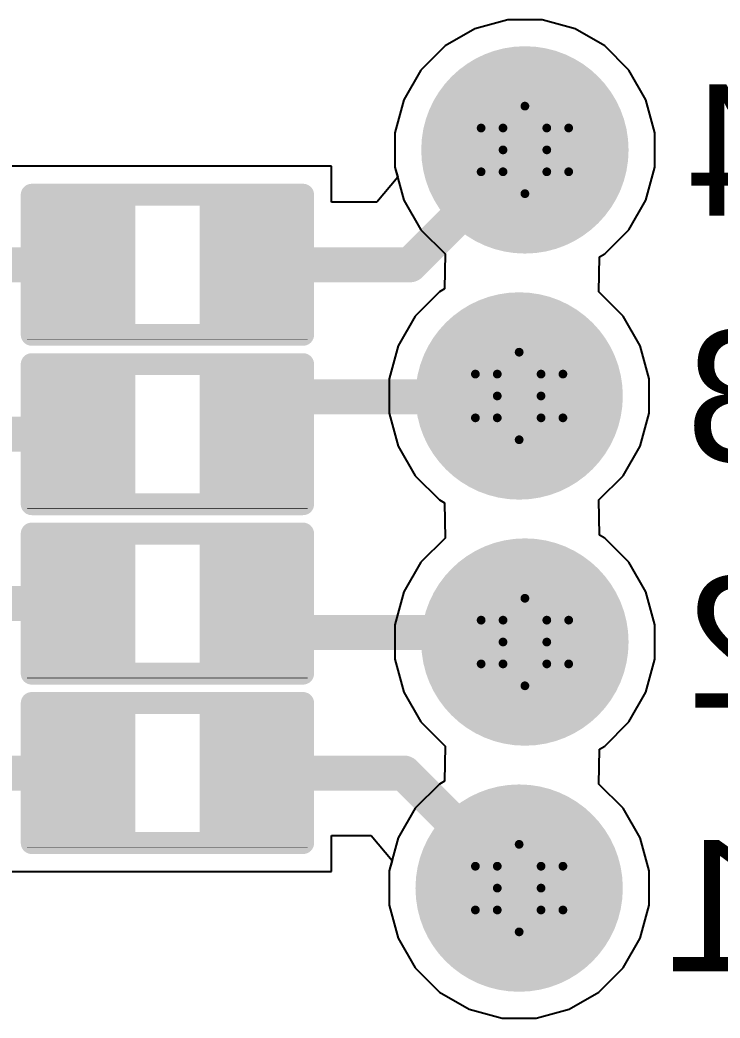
# Model space of a CAD drawing. Header units: inches. Extents: x -6 to 385, y -2 to 102.
# Drawn here: x 72.53 to 76.6, y 9.52 to 15.31 of the extents above; entities that cross this region are included whole.
import ezdxf

# ---------------------------------------------------------------- set-up
doc = ezdxf.new("R2010")
doc.units = ezdxf.units.IN
for name, color, linetype in [('Bottom Layer', 5, 'Continuous'), ('Bottom Overlay', 54, 'Continuous'), ('Bottom Paste', 16, 'Continuous'), ('Bottom Solder', 6, 'Continuous'), ('Drill Drawing', 1, 'Continuous'), ('Layer 1', 16, 'Continuous'), ('Layer 2', 76, 'Continuous'), ('Multi-Layer', 9, 'Continuous'), ('Pad Holes', 156, 'Continuous'), ('Top Layer', 1, 'Continuous'), ('Top Solder', 216, 'Continuous')]:
    doc.layers.add(name, color=color, linetype=linetype)
doc.styles.add('Arial', font='', dxfattribs={"height": 0.2})
doc.styles.get('Arial').set_extended_font_data('Arial')

# ---------------------------------------------------------------- blocks, each defined once
blk = doc.blocks.new('0_5___T____P___B_14')
at = {"layer": 'Bottom Layer'}
h = blk.add_hatch(color=5, dxfattribs=at)
edge = h.paths.add_edge_path()
edge.add_arc((0, 0), 0.5, 0, 360)
at = {"layer": 'Bottom Solder'}
h = blk.add_hatch(color=6, dxfattribs=at)
edge = h.paths.add_edge_path()
edge.add_arc((0, 0), 0.6016, 0, 360)
at = {"layer": 'Layer 1'}
h = blk.add_hatch(color=16, dxfattribs=at)
edge = h.paths.add_edge_path()
edge.add_arc((0, 0), 0.5, 0, 360)
at = {"layer": 'Layer 2'}
h = blk.add_hatch(color=76, dxfattribs=at)
edge = h.paths.add_edge_path()
edge.add_arc((0, 0), 0.5, 0, 360)
at = {"layer": 'Multi-Layer'}
h = blk.add_hatch(color=9, dxfattribs=at)
edge = h.paths.add_edge_path()
edge.add_arc((0, 0), 0.5, 0, 360)
at = {"layer": 'Pad Holes'}
h = blk.add_hatch(color=7, dxfattribs=at)
edge = h.paths.add_edge_path()
edge.add_arc((0, 0), 0.26, 0, 360)
at = {"layer": 'Top Layer'}
h = blk.add_hatch(color=1, dxfattribs=at)
edge = h.paths.add_edge_path()
edge.add_arc((0, 0), 0.5, 0, 360)
at = {"layer": 'Top Solder'}
h = blk.add_hatch(color=216, dxfattribs=at)
edge = h.paths.add_edge_path()
edge.add_arc((0, 0), 0.6016, 0, 360)
blk = doc.blocks.new('0_5___T____P___B_15')
at = {"layer": 'Bottom Layer'}
h = blk.add_hatch(color=5, dxfattribs=at)
edge = h.paths.add_edge_path()
edge.add_arc((0, 0), 0.5, 0, 360)
at = {"layer": 'Bottom Solder'}
h = blk.add_hatch(color=6, dxfattribs=at)
edge = h.paths.add_edge_path()
edge.add_arc((0, 0), 0.6016, 0, 360)
at = {"layer": 'Layer 1'}
h = blk.add_hatch(color=16, dxfattribs=at)
edge = h.paths.add_edge_path()
edge.add_arc((0, 0), 0.5, 0, 360)
at = {"layer": 'Layer 2'}
h = blk.add_hatch(color=76, dxfattribs=at)
edge = h.paths.add_edge_path()
edge.add_arc((0, 0), 0.5, 0, 360)
at = {"layer": 'Multi-Layer'}
h = blk.add_hatch(color=9, dxfattribs=at)
edge = h.paths.add_edge_path()
edge.add_arc((0, 0), 0.5, 0, 360)
at = {"layer": 'Pad Holes'}
h = blk.add_hatch(color=7, dxfattribs=at)
edge = h.paths.add_edge_path()
edge.add_arc((0, 0), 0.26, 0, 360)
at = {"layer": 'Top Layer'}
h = blk.add_hatch(color=1, dxfattribs=at)
edge = h.paths.add_edge_path()
edge.add_arc((0, 0), 0.5, 0, 360)
at = {"layer": 'Top Solder'}
h = blk.add_hatch(color=216, dxfattribs=at)
edge = h.paths.add_edge_path()
edge.add_arc((0, 0), 0.6016, 0, 360)
blk = doc.blocks.new('0_5___T____P___B_16')
at = {"layer": 'Bottom Layer'}
h = blk.add_hatch(color=5, dxfattribs=at)
edge = h.paths.add_edge_path()
edge.add_arc((0, 0), 0.5, 0, 360)
at = {"layer": 'Bottom Solder'}
h = blk.add_hatch(color=6, dxfattribs=at)
edge = h.paths.add_edge_path()
edge.add_arc((0, 0), 0.6016, 0, 360)
at = {"layer": 'Layer 1'}
h = blk.add_hatch(color=16, dxfattribs=at)
edge = h.paths.add_edge_path()
edge.add_arc((0, 0), 0.5, 0, 360)
at = {"layer": 'Layer 2'}
h = blk.add_hatch(color=76, dxfattribs=at)
edge = h.paths.add_edge_path()
edge.add_arc((0, 0), 0.5, 0, 360)
at = {"layer": 'Multi-Layer'}
h = blk.add_hatch(color=9, dxfattribs=at)
edge = h.paths.add_edge_path()
edge.add_arc((0, 0), 0.5, 0, 360)
at = {"layer": 'Pad Holes'}
h = blk.add_hatch(color=7, dxfattribs=at)
edge = h.paths.add_edge_path()
edge.add_arc((0, 0), 0.26, 0, 360)
at = {"layer": 'Top Layer'}
h = blk.add_hatch(color=1, dxfattribs=at)
edge = h.paths.add_edge_path()
edge.add_arc((0, 0), 0.5, 0, 360)
at = {"layer": 'Top Solder'}
h = blk.add_hatch(color=216, dxfattribs=at)
edge = h.paths.add_edge_path()
edge.add_arc((0, 0), 0.6016, 0, 360)
blk = doc.blocks.new('0_5___T____P___B_17')
at = {"layer": 'Bottom Layer'}
h = blk.add_hatch(color=5, dxfattribs=at)
edge = h.paths.add_edge_path()
edge.add_arc((0, 0), 0.5, 0, 360)
at = {"layer": 'Bottom Solder'}
h = blk.add_hatch(color=6, dxfattribs=at)
edge = h.paths.add_edge_path()
edge.add_arc((0, 0), 0.6016, 0, 360)
at = {"layer": 'Layer 1'}
h = blk.add_hatch(color=16, dxfattribs=at)
edge = h.paths.add_edge_path()
edge.add_arc((0, 0), 0.5, 0, 360)
at = {"layer": 'Layer 2'}
h = blk.add_hatch(color=76, dxfattribs=at)
edge = h.paths.add_edge_path()
edge.add_arc((0, 0), 0.5, 0, 360)
at = {"layer": 'Multi-Layer'}
h = blk.add_hatch(color=9, dxfattribs=at)
edge = h.paths.add_edge_path()
edge.add_arc((0, 0), 0.5, 0, 360)
at = {"layer": 'Pad Holes'}
h = blk.add_hatch(color=7, dxfattribs=at)
edge = h.paths.add_edge_path()
edge.add_arc((0, 0), 0.26, 0, 360)
at = {"layer": 'Top Layer'}
h = blk.add_hatch(color=1, dxfattribs=at)
edge = h.paths.add_edge_path()
edge.add_arc((0, 0), 0.5, 0, 360)
at = {"layer": 'Top Solder'}
h = blk.add_hatch(color=216, dxfattribs=at)
edge = h.paths.add_edge_path()
edge.add_arc((0, 0), 0.6016, 0, 360)
blk = doc.blocks.new('R___0402_B_35')
at = {"layer": 'Bottom Layer'}
for points in [[(-0.2413, 0.3175), (-0.2413, -0.3175), (-0.6985, -0.3175), (-0.6985, 0.3175)], [(0.6985, 0.3175), (0.6985, -0.3175), (0.2413, -0.3175), (0.2413, 0.3175)]]:
    blk.add_hatch(color=5, dxfattribs=at).paths.add_polyline_path(points)
at = {"layer": 'Bottom Paste'}
for points in [[(-0.2413, 0.3175), (-0.2413, -0.3175), (-0.6985, -0.3175), (-0.6985, 0.3175)], [(0.6985, 0.3175), (0.6985, -0.3175), (0.2413, -0.3175), (0.2413, 0.3175)]]:
    blk.add_hatch(color=16, dxfattribs=at).paths.add_polyline_path(points)
at = {"layer": 'Bottom Solder'}
for points in [[(-0.1863, 0.3725), (-0.1863, -0.3725), (-0.7535, -0.3725), (-0.7535, 0.3725)], [(0.7535, 0.3725), (0.7535, -0.3725), (0.1863, -0.3725), (0.1863, 0.3725)]]:
    blk.add_hatch(color=6, dxfattribs=at).paths.add_polyline_path(points)
at = {"layer": 'Bottom Overlay'}
for points in [[(-0.7874, 0.4064, 0.127, 0.127, 0), (-0.7874, -0.4064, 0.127, 0.127, 0)], [(0.7874, 0.4064, 0.127, 0.127, 0), (-0.7874, 0.4064, 0.127, 0.127, 0)], [(0.7874, 0.4064, 0.127, 0.127, 0), (0.7874, -0.4064, 0.127, 0.127, 0)], [(0.8128, 0.4318, 0.00323, 0.00323, 0), (-0.8128, 0.4318, 0.00323, 0.00323, 0)], [(0.7874, -0.4064, 0.127, 0.127, 0), (-0.7874, -0.4064, 0.127, 0.127, 0)]]:
    blk.add_lwpolyline(points, format="xyseb", dxfattribs=at)
for points in [[(-0.8191, 0.4064, 0.0635, 0.0635, 1), (-0.7556, 0.4064, 0.0635, 0.0635, 1)], [(-0.8191, 0.4064, 0.0635, 0.0635, 1), (-0.7556, 0.4064, 0.0635, 0.0635, 1)], [(0.7556, 0.4064, 0.0635, 0.0635, 1), (0.8191, 0.4064, 0.0635, 0.0635, 1)], [(0.7556, 0.4064, 0.0635, 0.0635, 1), (0.8191, 0.4064, 0.0635, 0.0635, 1)], [(-0.8136, 0.4318, 0.00161, 0.00161, 1), (-0.812, 0.4318, 0.00161, 0.00161, 1)], [(0.812, 0.4318, 0.00161, 0.00161, 1), (0.8136, 0.4318, 0.00161, 0.00161, 1)], [(-0.8191, -0.4064, 0.0635, 0.0635, 1), (-0.7556, -0.4064, 0.0635, 0.0635, 1)], [(-0.8191, -0.4064, 0.0635, 0.0635, 1), (-0.7556, -0.4064, 0.0635, 0.0635, 1)], [(0.7556, -0.4064, 0.0635, 0.0635, 1), (0.8191, -0.4064, 0.0635, 0.0635, 1)], [(0.7556, -0.4064, 0.0635, 0.0635, 1), (0.8191, -0.4064, 0.0635, 0.0635, 1)]]:
    blk.add_lwpolyline(points, format="xyseb", close=True, dxfattribs=at)
blk = doc.blocks.new('R___0402_B_36')
at = {"layer": 'Bottom Layer'}
for points in [[(-0.2413, 0.3175), (-0.2413, -0.3175), (-0.6985, -0.3175), (-0.6985, 0.3175)], [(0.6985, 0.3175), (0.6985, -0.3175), (0.2413, -0.3175), (0.2413, 0.3175)]]:
    blk.add_hatch(color=5, dxfattribs=at).paths.add_polyline_path(points)
at = {"layer": 'Bottom Paste'}
for points in [[(-0.2413, 0.3175), (-0.2413, -0.3175), (-0.6985, -0.3175), (-0.6985, 0.3175)], [(0.6985, 0.3175), (0.6985, -0.3175), (0.2413, -0.3175), (0.2413, 0.3175)]]:
    blk.add_hatch(color=16, dxfattribs=at).paths.add_polyline_path(points)
at = {"layer": 'Bottom Solder'}
for points in [[(-0.1863, 0.3725), (-0.1863, -0.3725), (-0.7535, -0.3725), (-0.7535, 0.3725)], [(0.7535, 0.3725), (0.7535, -0.3725), (0.1863, -0.3725), (0.1863, 0.3725)]]:
    blk.add_hatch(color=6, dxfattribs=at).paths.add_polyline_path(points)
at = {"layer": 'Bottom Overlay'}
for points in [[(-0.7874, 0.4064, 0.127, 0.127, 0), (-0.7874, -0.4064, 0.127, 0.127, 0)], [(0.7874, 0.4064, 0.127, 0.127, 0), (-0.7874, 0.4064, 0.127, 0.127, 0)], [(0.7874, 0.4064, 0.127, 0.127, 0), (0.7874, -0.4064, 0.127, 0.127, 0)], [(0.8128, 0.4318, 0.00323, 0.00323, 0), (-0.8128, 0.4318, 0.00323, 0.00323, 0)], [(0.7874, -0.4064, 0.127, 0.127, 0), (-0.7874, -0.4064, 0.127, 0.127, 0)]]:
    blk.add_lwpolyline(points, format="xyseb", dxfattribs=at)
for points in [[(-0.8191, 0.4064, 0.0635, 0.0635, 1), (-0.7556, 0.4064, 0.0635, 0.0635, 1)], [(-0.8191, 0.4064, 0.0635, 0.0635, 1), (-0.7556, 0.4064, 0.0635, 0.0635, 1)], [(0.7556, 0.4064, 0.0635, 0.0635, 1), (0.8191, 0.4064, 0.0635, 0.0635, 1)], [(0.7556, 0.4064, 0.0635, 0.0635, 1), (0.8191, 0.4064, 0.0635, 0.0635, 1)], [(-0.8136, 0.4318, 0.00161, 0.00161, 1), (-0.812, 0.4318, 0.00161, 0.00161, 1)], [(0.812, 0.4318, 0.00161, 0.00161, 1), (0.8136, 0.4318, 0.00161, 0.00161, 1)], [(-0.8191, -0.4064, 0.0635, 0.0635, 1), (-0.7556, -0.4064, 0.0635, 0.0635, 1)], [(-0.8191, -0.4064, 0.0635, 0.0635, 1), (-0.7556, -0.4064, 0.0635, 0.0635, 1)], [(0.7556, -0.4064, 0.0635, 0.0635, 1), (0.8191, -0.4064, 0.0635, 0.0635, 1)], [(0.7556, -0.4064, 0.0635, 0.0635, 1), (0.8191, -0.4064, 0.0635, 0.0635, 1)]]:
    blk.add_lwpolyline(points, format="xyseb", close=True, dxfattribs=at)
blk = doc.blocks.new('R___0402_B_37')
at = {"layer": 'Bottom Layer'}
for points in [[(-0.2413, 0.3175), (-0.2413, -0.3175), (-0.6985, -0.3175), (-0.6985, 0.3175)], [(0.6985, 0.3175), (0.6985, -0.3175), (0.2413, -0.3175), (0.2413, 0.3175)]]:
    blk.add_hatch(color=5, dxfattribs=at).paths.add_polyline_path(points)
at = {"layer": 'Bottom Paste'}
for points in [[(-0.2413, 0.3175), (-0.2413, -0.3175), (-0.6985, -0.3175), (-0.6985, 0.3175)], [(0.6985, 0.3175), (0.6985, -0.3175), (0.2413, -0.3175), (0.2413, 0.3175)]]:
    blk.add_hatch(color=16, dxfattribs=at).paths.add_polyline_path(points)
at = {"layer": 'Bottom Solder'}
for points in [[(-0.1863, 0.3725), (-0.1863, -0.3725), (-0.7535, -0.3725), (-0.7535, 0.3725)], [(0.7535, 0.3725), (0.7535, -0.3725), (0.1863, -0.3725), (0.1863, 0.3725)]]:
    blk.add_hatch(color=6, dxfattribs=at).paths.add_polyline_path(points)
at = {"layer": 'Bottom Overlay'}
for points in [[(-0.7874, 0.4064, 0.127, 0.127, 0), (-0.7874, -0.4064, 0.127, 0.127, 0)], [(0.7874, 0.4064, 0.127, 0.127, 0), (-0.7874, 0.4064, 0.127, 0.127, 0)], [(0.7874, 0.4064, 0.127, 0.127, 0), (0.7874, -0.4064, 0.127, 0.127, 0)], [(0.8128, 0.4318, 0.00323, 0.00323, 0), (-0.8128, 0.4318, 0.00323, 0.00323, 0)], [(0.7874, -0.4064, 0.127, 0.127, 0), (-0.7874, -0.4064, 0.127, 0.127, 0)]]:
    blk.add_lwpolyline(points, format="xyseb", dxfattribs=at)
for points in [[(-0.8191, 0.4064, 0.0635, 0.0635, 1), (-0.7556, 0.4064, 0.0635, 0.0635, 1)], [(-0.8191, 0.4064, 0.0635, 0.0635, 1), (-0.7556, 0.4064, 0.0635, 0.0635, 1)], [(0.7556, 0.4064, 0.0635, 0.0635, 1), (0.8191, 0.4064, 0.0635, 0.0635, 1)], [(0.7556, 0.4064, 0.0635, 0.0635, 1), (0.8191, 0.4064, 0.0635, 0.0635, 1)], [(-0.8136, 0.4318, 0.00161, 0.00161, 1), (-0.812, 0.4318, 0.00161, 0.00161, 1)], [(0.812, 0.4318, 0.00161, 0.00161, 1), (0.8136, 0.4318, 0.00161, 0.00161, 1)], [(-0.8191, -0.4064, 0.0635, 0.0635, 1), (-0.7556, -0.4064, 0.0635, 0.0635, 1)], [(-0.8191, -0.4064, 0.0635, 0.0635, 1), (-0.7556, -0.4064, 0.0635, 0.0635, 1)], [(0.7556, -0.4064, 0.0635, 0.0635, 1), (0.8191, -0.4064, 0.0635, 0.0635, 1)], [(0.7556, -0.4064, 0.0635, 0.0635, 1), (0.8191, -0.4064, 0.0635, 0.0635, 1)]]:
    blk.add_lwpolyline(points, format="xyseb", close=True, dxfattribs=at)
blk = doc.blocks.new('R___0402_B_38')
at = {"layer": 'Bottom Layer'}
for points in [[(-0.2413, 0.3175), (-0.2413, -0.3175), (-0.6985, -0.3175), (-0.6985, 0.3175)], [(0.6985, 0.3175), (0.6985, -0.3175), (0.2413, -0.3175), (0.2413, 0.3175)]]:
    blk.add_hatch(color=5, dxfattribs=at).paths.add_polyline_path(points)
at = {"layer": 'Bottom Paste'}
for points in [[(-0.2413, 0.3175), (-0.2413, -0.3175), (-0.6985, -0.3175), (-0.6985, 0.3175)], [(0.6985, 0.3175), (0.6985, -0.3175), (0.2413, -0.3175), (0.2413, 0.3175)]]:
    blk.add_hatch(color=16, dxfattribs=at).paths.add_polyline_path(points)
at = {"layer": 'Bottom Solder'}
for points in [[(-0.1863, 0.3725), (-0.1863, -0.3725), (-0.7535, -0.3725), (-0.7535, 0.3725)], [(0.7535, 0.3725), (0.7535, -0.3725), (0.1863, -0.3725), (0.1863, 0.3725)]]:
    blk.add_hatch(color=6, dxfattribs=at).paths.add_polyline_path(points)
at = {"layer": 'Bottom Overlay'}
for points in [[(-0.7874, 0.4064, 0.127, 0.127, 0), (-0.7874, -0.4064, 0.127, 0.127, 0)], [(0.7874, 0.4064, 0.127, 0.127, 0), (-0.7874, 0.4064, 0.127, 0.127, 0)], [(0.7874, 0.4064, 0.127, 0.127, 0), (0.7874, -0.4064, 0.127, 0.127, 0)], [(0.8128, 0.4318, 0.00323, 0.00323, 0), (-0.8128, 0.4318, 0.00323, 0.00323, 0)], [(0.7874, -0.4064, 0.127, 0.127, 0), (-0.7874, -0.4064, 0.127, 0.127, 0)]]:
    blk.add_lwpolyline(points, format="xyseb", dxfattribs=at)
for points in [[(-0.8191, 0.4064, 0.0635, 0.0635, 1), (-0.7556, 0.4064, 0.0635, 0.0635, 1)], [(-0.8191, 0.4064, 0.0635, 0.0635, 1), (-0.7556, 0.4064, 0.0635, 0.0635, 1)], [(0.7556, 0.4064, 0.0635, 0.0635, 1), (0.8191, 0.4064, 0.0635, 0.0635, 1)], [(0.7556, 0.4064, 0.0635, 0.0635, 1), (0.8191, 0.4064, 0.0635, 0.0635, 1)], [(-0.8136, 0.4318, 0.00161, 0.00161, 1), (-0.812, 0.4318, 0.00161, 0.00161, 1)], [(0.812, 0.4318, 0.00161, 0.00161, 1), (0.8136, 0.4318, 0.00161, 0.00161, 1)], [(-0.8191, -0.4064, 0.0635, 0.0635, 1), (-0.7556, -0.4064, 0.0635, 0.0635, 1)], [(-0.8191, -0.4064, 0.0635, 0.0635, 1), (-0.7556, -0.4064, 0.0635, 0.0635, 1)], [(0.7556, -0.4064, 0.0635, 0.0635, 1), (0.8191, -0.4064, 0.0635, 0.0635, 1)], [(0.7556, -0.4064, 0.0635, 0.0635, 1), (0.8191, -0.4064, 0.0635, 0.0635, 1)]]:
    blk.add_lwpolyline(points, format="xyseb", close=True, dxfattribs=at)

msp = doc.modelspace()

# ---------------------------------------------------------------- linework, layer by layer
at = {"layer": 'Bottom Layer'}
for p, q in [((75.3652, 15.3083), (75.1734, 15.2569)), ((75.5637, 15.3083), (75.3652, 15.3083)), ((75.7555, 15.2569), (75.5637, 15.3083)), ((75.1734, 15.2569), (75.0015, 15.1577)), ((75.9274, 15.1577), (75.7555, 15.2569)), ((75.0015, 15.1577), (74.8611, 15.0173)), ((76.0678, 15.0173), (75.9274, 15.1577)), ((74.8611, 15.0173), (74.7618, 14.8453)), ((76.167, 14.8453), (76.0678, 15.0173)), ((74.7618, 14.8453), (74.7104, 14.6536)), ((76.2184, 14.6536), (76.167, 14.8453)), ((74.7104, 14.6536), (74.7104, 14.455)), ((76.2184, 14.455), (76.2184, 14.6536)), ((74.3425, 14.4592), (72.4375, 14.4592)), ((74.3425, 14.2503), (74.3425, 14.4592)), ((74.7104, 14.455), (74.7264, 14.3955)), ((76.167, 14.2633), (76.2184, 14.455)), ((74.7264, 14.3955), (74.6046, 14.2503)), ((74.6046, 14.2503), (74.3425, 14.2503)), ((76.0678, 14.0913), (76.167, 14.2633)), ((75.9274, 13.951), (76.0678, 14.0913)), ((75.894, 13.7298), (75.8969, 13.9334)), ((75.8969, 13.9334), (75.9274, 13.951)), ((76.0344, 13.5894), (75.894, 13.7298)), ((76.1336, 13.4174), (76.0344, 13.5894)), ((76.185, 13.2257), (76.1336, 13.4174)), ((76.185, 13.0271), (76.185, 13.2257)), ((76.1336, 12.8354), (76.185, 13.0271)), ((76.0344, 12.6634), (76.1336, 12.8354)), ((75.894, 12.5231), (76.0344, 12.6634)), ((75.8969, 12.3195), (75.894, 12.5231)), ((75.9274, 12.3019), (75.8969, 12.3195)), ((76.0678, 12.1615), (75.9274, 12.3019)), ((76.167, 11.9896), (76.0678, 12.1615)), ((76.2184, 11.7978), (76.167, 11.9896)), ((76.2184, 11.5993), (76.2184, 11.7978)), ((76.167, 11.4075), (76.2184, 11.5993)), ((76.0678, 11.2356), (76.167, 11.4075)), ((75.9274, 11.0952), (76.0678, 11.2356)), ((75.894, 10.874), (75.8969, 11.0776)), ((75.8969, 11.0776), (75.9274, 11.0952)), ((76.0344, 10.7336), (75.894, 10.874)), ((76.1336, 10.5617), (76.0344, 10.7336)), ((74.3426, 10.3668), (74.3426, 10.5758)), ((74.3426, 10.5758), (74.572, 10.5758)), ((74.572, 10.5758), (74.6935, 10.4312)), ((76.185, 10.3699), (76.1336, 10.5617)), ((74.6935, 10.4312), (74.677, 10.3699)), ((74.677, 10.3699), (74.677, 10.1714)), ((76.185, 10.1714), (76.185, 10.3699)), ((72.4376, 10.3668), (74.3426, 10.3668)), ((74.677, 10.1714), (74.7284, 9.9796)), ((76.1336, 9.9796), (76.185, 10.1714)), ((74.7284, 9.9796), (74.8277, 9.8077)), ((76.0344, 9.8077), (76.1336, 9.9796)), ((74.8277, 9.8077), (74.9681, 9.6673)), ((75.894, 9.6673), (76.0344, 9.8077)), ((74.9681, 9.6673), (75.14, 9.568)), ((75.7221, 9.568), (75.894, 9.6673)), ((75.14, 9.568), (75.3318, 9.5166)), ((75.5303, 9.5166), (75.7221, 9.568)), ((75.3318, 9.5166), (75.5303, 9.5166))]:
    msp.add_line(p, q, dxfattribs=at)
for points in [[(74.7979, 13.8877, 0.2032, 0.2032, 0), (75.4644, 14.5543, 0.2032, 0.2032, 0)], [(72.4281, 13.8877, 0.2032, 0.2032, 0), (72.9201, 13.8877, 0.2032, 0.2032, 0)], [(73.8599, 13.8877, 0.2032, 0.2032, 0), (74.7979, 13.8877, 0.2032, 0.2032, 0)], [(73.8599, 12.9935, 0.2032, 0.2032, 0), (73.9869, 13.1205, 0.2032, 0.2032, 0)], [(73.9869, 13.1205, 0.2032, 0.2032, 0), (75.4251, 13.1205, 0.2032, 0.2032, 0)], [(75.4251, 13.1205, 0.2032, 0.2032, 0), (75.431, 13.1264, 0.2032, 0.2032, 0)], [(73.8599, 12.9046, 0.2032, 0.2032, 0), (73.8599, 12.9935, 0.2032, 0.2032, 0)], [(72.2576, 12.9046, 0.2032, 0.2032, 0), (72.9201, 12.9046, 0.2032, 0.2032, 0)], [(72.0083, 11.9215, 0.2032, 0.2032, 0), (72.9201, 11.9215, 0.2032, 0.2032, 0)], [(73.8599, 11.8809, 0.2032, 0.2032, 0), (73.8599, 11.9215, 0.2032, 0.2032, 0)], [(73.8599, 11.8809, 0.2032, 0.2032, 0), (73.9869, 11.7539, 0.2032, 0.2032, 0)], [(73.9869, 11.7539, 0.2032, 0.2032, 0), (75.409, 11.7539, 0.2032, 0.2032, 0)], [(75.409, 11.7539, 0.2032, 0.2032, 0), (75.4644, 11.6985, 0.2032, 0.2032, 0)], [(72.3258, 10.9383, 0.2032, 0.2032, 0), (72.9202, 10.9383, 0.2032, 0.2032, 0)], [(73.86, 10.9383, 0.2032, 0.2032, 0), (74.7633, 10.9383, 0.2032, 0.2032, 0)], [(74.7633, 10.9383, 0.2032, 0.2032, 0), (75.431, 10.2706, 0.2032, 0.2032, 0)]]:
    msp.add_lwpolyline(points, format="xyseb", dxfattribs=at)
for points in [[(75.4136, 14.5543, 0.1016, 0.1016, 1), (75.5152, 14.5543, 0.1016, 0.1016, 1)], [(72.8693, 13.8877, 0.1016, 0.1016, 1), (72.9709, 13.8877, 0.1016, 0.1016, 1)], [(73.8091, 13.8877, 0.1016, 0.1016, 1), (73.9107, 13.8877, 0.1016, 0.1016, 1)], [(74.7471, 13.8877, 0.1016, 0.1016, 1), (74.8487, 13.8877, 0.1016, 0.1016, 1)], [(74.7471, 13.8877, 0.1016, 0.1016, 1), (74.8487, 13.8877, 0.1016, 0.1016, 1)], [(73.9361, 13.1205, 0.1016, 0.1016, 1), (74.0377, 13.1205, 0.1016, 0.1016, 1)], [(73.9361, 13.1205, 0.1016, 0.1016, 1), (74.0377, 13.1205, 0.1016, 0.1016, 1)], [(75.3743, 13.1205, 0.1016, 0.1016, 1), (75.4759, 13.1205, 0.1016, 0.1016, 1)], [(75.3743, 13.1205, 0.1016, 0.1016, 1), (75.4759, 13.1205, 0.1016, 0.1016, 1)], [(75.3802, 13.1264, 0.1016, 0.1016, 1), (75.4818, 13.1264, 0.1016, 0.1016, 1)], [(73.8091, 12.9935, 0.1016, 0.1016, 1), (73.9107, 12.9935, 0.1016, 0.1016, 1)], [(73.8091, 12.9935, 0.1016, 0.1016, 1), (73.9107, 12.9935, 0.1016, 0.1016, 1)], [(72.8693, 12.9046, 0.1016, 0.1016, 1), (72.9709, 12.9046, 0.1016, 0.1016, 1)], [(73.8091, 12.9046, 0.1016, 0.1016, 1), (73.9107, 12.9046, 0.1016, 0.1016, 1)], [(72.8693, 11.9215, 0.1016, 0.1016, 1), (72.9709, 11.9215, 0.1016, 0.1016, 1)], [(73.8091, 11.9215, 0.1016, 0.1016, 1), (73.9107, 11.9215, 0.1016, 0.1016, 1)], [(73.8091, 11.8809, 0.1016, 0.1016, 1), (73.9107, 11.8809, 0.1016, 0.1016, 1)], [(73.8091, 11.8809, 0.1016, 0.1016, 1), (73.9107, 11.8809, 0.1016, 0.1016, 1)], [(73.9361, 11.7539, 0.1016, 0.1016, 1), (74.0377, 11.7539, 0.1016, 0.1016, 1)], [(73.9361, 11.7539, 0.1016, 0.1016, 1), (74.0377, 11.7539, 0.1016, 0.1016, 1)], [(75.3582, 11.7539, 0.1016, 0.1016, 1), (75.4598, 11.7539, 0.1016, 0.1016, 1)], [(75.3582, 11.7539, 0.1016, 0.1016, 1), (75.4598, 11.7539, 0.1016, 0.1016, 1)], [(75.4136, 11.6985, 0.1016, 0.1016, 1), (75.5152, 11.6985, 0.1016, 0.1016, 1)], [(72.8694, 10.9383, 0.1016, 0.1016, 1), (72.971, 10.9383, 0.1016, 0.1016, 1)], [(73.8092, 10.9383, 0.1016, 0.1016, 1), (73.9108, 10.9383, 0.1016, 0.1016, 1)], [(74.7125, 10.9383, 0.1016, 0.1016, 1), (74.8141, 10.9383, 0.1016, 0.1016, 1)], [(74.7125, 10.9383, 0.1016, 0.1016, 1), (74.8141, 10.9383, 0.1016, 0.1016, 1)], [(75.3802, 10.2706, 0.1016, 0.1016, 1), (75.4818, 10.2706, 0.1016, 0.1016, 1)]]:
    msp.add_lwpolyline(points, format="xyseb", close=True, dxfattribs=at)
at = {"layer": 'Drill Drawing'}
for points in [[(75.3374, 14.6813, 0.0508, 0.0508, 0), (75.4644, 14.8083, 0.0508, 0.0508, 0)], [(75.4644, 14.8083, 0.0508, 0.0508, 0), (75.5914, 14.6813, 0.0508, 0.0508, 0)], [(75.2104, 14.6813, 0.0508, 0.0508, 0), (75.3374, 14.5543, 0.0508, 0.0508, 0)], [(75.2104, 14.6813, 0.0508, 0.0508, 0), (75.3374, 14.6813, 0.0508, 0.0508, 0)], [(75.5914, 14.6813, 0.0508, 0.0508, 0), (75.7184, 14.6813, 0.0508, 0.0508, 0)], [(75.5914, 14.5543, 0.0508, 0.0508, 0), (75.7184, 14.6813, 0.0508, 0.0508, 0)], [(75.2104, 14.4273, 0.0508, 0.0508, 0), (75.3374, 14.5543, 0.0508, 0.0508, 0)], [(75.5914, 14.5543, 0.0508, 0.0508, 0), (75.7184, 14.4273, 0.0508, 0.0508, 0)], [(75.2104, 14.4273, 0.0508, 0.0508, 0), (75.3374, 14.4273, 0.0508, 0.0508, 0)], [(75.3374, 14.4273, 0.0508, 0.0508, 0), (75.4644, 14.3003, 0.0508, 0.0508, 0)], [(75.4644, 14.3003, 0.0508, 0.0508, 0), (75.5914, 14.4273, 0.0508, 0.0508, 0)], [(75.5914, 14.4273, 0.0508, 0.0508, 0), (75.7184, 14.4273, 0.0508, 0.0508, 0)], [(75.304, 13.2534, 0.0508, 0.0508, 0), (75.431, 13.3804, 0.0508, 0.0508, 0)], [(75.431, 13.3804, 0.0508, 0.0508, 0), (75.558, 13.2534, 0.0508, 0.0508, 0)], [(75.177, 13.2534, 0.0508, 0.0508, 0), (75.304, 13.1264, 0.0508, 0.0508, 0)], [(75.177, 13.2534, 0.0508, 0.0508, 0), (75.304, 13.2534, 0.0508, 0.0508, 0)], [(75.558, 13.2534, 0.0508, 0.0508, 0), (75.685, 13.2534, 0.0508, 0.0508, 0)], [(75.558, 13.1264, 0.0508, 0.0508, 0), (75.685, 13.2534, 0.0508, 0.0508, 0)], [(75.177, 12.9994, 0.0508, 0.0508, 0), (75.304, 13.1264, 0.0508, 0.0508, 0)], [(75.558, 13.1264, 0.0508, 0.0508, 0), (75.685, 12.9994, 0.0508, 0.0508, 0)], [(75.177, 12.9994, 0.0508, 0.0508, 0), (75.304, 12.9994, 0.0508, 0.0508, 0)], [(75.304, 12.9994, 0.0508, 0.0508, 0), (75.431, 12.8724, 0.0508, 0.0508, 0)], [(75.431, 12.8724, 0.0508, 0.0508, 0), (75.558, 12.9994, 0.0508, 0.0508, 0)], [(75.558, 12.9994, 0.0508, 0.0508, 0), (75.685, 12.9994, 0.0508, 0.0508, 0)], [(75.3374, 11.8255, 0.0508, 0.0508, 0), (75.4644, 11.9525, 0.0508, 0.0508, 0)], [(75.4644, 11.9525, 0.0508, 0.0508, 0), (75.5914, 11.8255, 0.0508, 0.0508, 0)], [(75.2104, 11.8255, 0.0508, 0.0508, 0), (75.3374, 11.6985, 0.0508, 0.0508, 0)], [(75.2104, 11.8255, 0.0508, 0.0508, 0), (75.3374, 11.8255, 0.0508, 0.0508, 0)], [(75.5914, 11.8255, 0.0508, 0.0508, 0), (75.7184, 11.8255, 0.0508, 0.0508, 0)], [(75.5914, 11.6985, 0.0508, 0.0508, 0), (75.7184, 11.8255, 0.0508, 0.0508, 0)], [(75.2104, 11.5715, 0.0508, 0.0508, 0), (75.3374, 11.6985, 0.0508, 0.0508, 0)], [(75.5914, 11.6985, 0.0508, 0.0508, 0), (75.7184, 11.5715, 0.0508, 0.0508, 0)], [(75.2104, 11.5715, 0.0508, 0.0508, 0), (75.3374, 11.5715, 0.0508, 0.0508, 0)], [(75.3374, 11.5715, 0.0508, 0.0508, 0), (75.4644, 11.4445, 0.0508, 0.0508, 0)], [(75.4644, 11.4445, 0.0508, 0.0508, 0), (75.5914, 11.5715, 0.0508, 0.0508, 0)], [(75.5914, 11.5715, 0.0508, 0.0508, 0), (75.7184, 11.5715, 0.0508, 0.0508, 0)], [(75.304, 10.3976, 0.0508, 0.0508, 0), (75.431, 10.5246, 0.0508, 0.0508, 0)], [(75.431, 10.5246, 0.0508, 0.0508, 0), (75.558, 10.3976, 0.0508, 0.0508, 0)], [(75.177, 10.3976, 0.0508, 0.0508, 0), (75.304, 10.2706, 0.0508, 0.0508, 0)], [(75.177, 10.3976, 0.0508, 0.0508, 0), (75.304, 10.3976, 0.0508, 0.0508, 0)], [(75.558, 10.3976, 0.0508, 0.0508, 0), (75.685, 10.3976, 0.0508, 0.0508, 0)], [(75.558, 10.2706, 0.0508, 0.0508, 0), (75.685, 10.3976, 0.0508, 0.0508, 0)], [(75.177, 10.1436, 0.0508, 0.0508, 0), (75.304, 10.2706, 0.0508, 0.0508, 0)], [(75.558, 10.2706, 0.0508, 0.0508, 0), (75.685, 10.1436, 0.0508, 0.0508, 0)], [(75.177, 10.1436, 0.0508, 0.0508, 0), (75.304, 10.1436, 0.0508, 0.0508, 0)], [(75.304, 10.1436, 0.0508, 0.0508, 0), (75.431, 10.0166, 0.0508, 0.0508, 0)], [(75.431, 10.0166, 0.0508, 0.0508, 0), (75.558, 10.1436, 0.0508, 0.0508, 0)], [(75.558, 10.1436, 0.0508, 0.0508, 0), (75.685, 10.1436, 0.0508, 0.0508, 0)]]:
    msp.add_lwpolyline(points, format="xyseb", dxfattribs=at)
for points in [[(75.4517, 14.8083, 0.0254, 0.0254, 1), (75.4771, 14.8083, 0.0254, 0.0254, 1)], [(75.4517, 14.8083, 0.0254, 0.0254, 1), (75.4771, 14.8083, 0.0254, 0.0254, 1)], [(75.1977, 14.6813, 0.0254, 0.0254, 1), (75.2231, 14.6813, 0.0254, 0.0254, 1)], [(75.1977, 14.6813, 0.0254, 0.0254, 1), (75.2231, 14.6813, 0.0254, 0.0254, 1)], [(75.3247, 14.6813, 0.0254, 0.0254, 1), (75.3501, 14.6813, 0.0254, 0.0254, 1)], [(75.3247, 14.6813, 0.0254, 0.0254, 1), (75.3501, 14.6813, 0.0254, 0.0254, 1)], [(75.5787, 14.6813, 0.0254, 0.0254, 1), (75.6041, 14.6813, 0.0254, 0.0254, 1)], [(75.5787, 14.6813, 0.0254, 0.0254, 1), (75.6041, 14.6813, 0.0254, 0.0254, 1)], [(75.7057, 14.6813, 0.0254, 0.0254, 1), (75.7311, 14.6813, 0.0254, 0.0254, 1)], [(75.7057, 14.6813, 0.0254, 0.0254, 1), (75.7311, 14.6813, 0.0254, 0.0254, 1)], [(75.3247, 14.5543, 0.0254, 0.0254, 1), (75.3501, 14.5543, 0.0254, 0.0254, 1)], [(75.3247, 14.5543, 0.0254, 0.0254, 1), (75.3501, 14.5543, 0.0254, 0.0254, 1)], [(75.5787, 14.5543, 0.0254, 0.0254, 1), (75.6041, 14.5543, 0.0254, 0.0254, 1)], [(75.5787, 14.5543, 0.0254, 0.0254, 1), (75.6041, 14.5543, 0.0254, 0.0254, 1)], [(75.1977, 14.4273, 0.0254, 0.0254, 1), (75.2231, 14.4273, 0.0254, 0.0254, 1)], [(75.1977, 14.4273, 0.0254, 0.0254, 1), (75.2231, 14.4273, 0.0254, 0.0254, 1)], [(75.3247, 14.4273, 0.0254, 0.0254, 1), (75.3501, 14.4273, 0.0254, 0.0254, 1)], [(75.3247, 14.4273, 0.0254, 0.0254, 1), (75.3501, 14.4273, 0.0254, 0.0254, 1)], [(75.5787, 14.4273, 0.0254, 0.0254, 1), (75.6041, 14.4273, 0.0254, 0.0254, 1)], [(75.5787, 14.4273, 0.0254, 0.0254, 1), (75.6041, 14.4273, 0.0254, 0.0254, 1)], [(75.7057, 14.4273, 0.0254, 0.0254, 1), (75.7311, 14.4273, 0.0254, 0.0254, 1)], [(75.7057, 14.4273, 0.0254, 0.0254, 1), (75.7311, 14.4273, 0.0254, 0.0254, 1)], [(75.4517, 14.3003, 0.0254, 0.0254, 1), (75.4771, 14.3003, 0.0254, 0.0254, 1)], [(75.4517, 14.3003, 0.0254, 0.0254, 1), (75.4771, 14.3003, 0.0254, 0.0254, 1)], [(75.4183, 13.3804, 0.0254, 0.0254, 1), (75.4437, 13.3804, 0.0254, 0.0254, 1)], [(75.4183, 13.3804, 0.0254, 0.0254, 1), (75.4437, 13.3804, 0.0254, 0.0254, 1)], [(75.1643, 13.2534, 0.0254, 0.0254, 1), (75.1897, 13.2534, 0.0254, 0.0254, 1)], [(75.1643, 13.2534, 0.0254, 0.0254, 1), (75.1897, 13.2534, 0.0254, 0.0254, 1)], [(75.2913, 13.2534, 0.0254, 0.0254, 1), (75.3167, 13.2534, 0.0254, 0.0254, 1)], [(75.2913, 13.2534, 0.0254, 0.0254, 1), (75.3167, 13.2534, 0.0254, 0.0254, 1)], [(75.5453, 13.2534, 0.0254, 0.0254, 1), (75.5707, 13.2534, 0.0254, 0.0254, 1)], [(75.5453, 13.2534, 0.0254, 0.0254, 1), (75.5707, 13.2534, 0.0254, 0.0254, 1)], [(75.6723, 13.2534, 0.0254, 0.0254, 1), (75.6977, 13.2534, 0.0254, 0.0254, 1)], [(75.6723, 13.2534, 0.0254, 0.0254, 1), (75.6977, 13.2534, 0.0254, 0.0254, 1)], [(75.2913, 13.1264, 0.0254, 0.0254, 1), (75.3167, 13.1264, 0.0254, 0.0254, 1)], [(75.2913, 13.1264, 0.0254, 0.0254, 1), (75.3167, 13.1264, 0.0254, 0.0254, 1)], [(75.5453, 13.1264, 0.0254, 0.0254, 1), (75.5707, 13.1264, 0.0254, 0.0254, 1)], [(75.5453, 13.1264, 0.0254, 0.0254, 1), (75.5707, 13.1264, 0.0254, 0.0254, 1)], [(75.1643, 12.9994, 0.0254, 0.0254, 1), (75.1897, 12.9994, 0.0254, 0.0254, 1)], [(75.1643, 12.9994, 0.0254, 0.0254, 1), (75.1897, 12.9994, 0.0254, 0.0254, 1)], [(75.2913, 12.9994, 0.0254, 0.0254, 1), (75.3167, 12.9994, 0.0254, 0.0254, 1)], [(75.2913, 12.9994, 0.0254, 0.0254, 1), (75.3167, 12.9994, 0.0254, 0.0254, 1)], [(75.5453, 12.9994, 0.0254, 0.0254, 1), (75.5707, 12.9994, 0.0254, 0.0254, 1)], [(75.5453, 12.9994, 0.0254, 0.0254, 1), (75.5707, 12.9994, 0.0254, 0.0254, 1)], [(75.6723, 12.9994, 0.0254, 0.0254, 1), (75.6977, 12.9994, 0.0254, 0.0254, 1)], [(75.6723, 12.9994, 0.0254, 0.0254, 1), (75.6977, 12.9994, 0.0254, 0.0254, 1)], [(75.4183, 12.8724, 0.0254, 0.0254, 1), (75.4437, 12.8724, 0.0254, 0.0254, 1)], [(75.4183, 12.8724, 0.0254, 0.0254, 1), (75.4437, 12.8724, 0.0254, 0.0254, 1)], [(75.4517, 11.9525, 0.0254, 0.0254, 1), (75.4771, 11.9525, 0.0254, 0.0254, 1)], [(75.4517, 11.9525, 0.0254, 0.0254, 1), (75.4771, 11.9525, 0.0254, 0.0254, 1)], [(75.1977, 11.8255, 0.0254, 0.0254, 1), (75.2231, 11.8255, 0.0254, 0.0254, 1)], [(75.1977, 11.8255, 0.0254, 0.0254, 1), (75.2231, 11.8255, 0.0254, 0.0254, 1)], [(75.3247, 11.8255, 0.0254, 0.0254, 1), (75.3501, 11.8255, 0.0254, 0.0254, 1)], [(75.3247, 11.8255, 0.0254, 0.0254, 1), (75.3501, 11.8255, 0.0254, 0.0254, 1)], [(75.5787, 11.8255, 0.0254, 0.0254, 1), (75.6041, 11.8255, 0.0254, 0.0254, 1)], [(75.5787, 11.8255, 0.0254, 0.0254, 1), (75.6041, 11.8255, 0.0254, 0.0254, 1)], [(75.7057, 11.8255, 0.0254, 0.0254, 1), (75.7311, 11.8255, 0.0254, 0.0254, 1)], [(75.7057, 11.8255, 0.0254, 0.0254, 1), (75.7311, 11.8255, 0.0254, 0.0254, 1)], [(75.3247, 11.6985, 0.0254, 0.0254, 1), (75.3501, 11.6985, 0.0254, 0.0254, 1)], [(75.3247, 11.6985, 0.0254, 0.0254, 1), (75.3501, 11.6985, 0.0254, 0.0254, 1)], [(75.5787, 11.6985, 0.0254, 0.0254, 1), (75.6041, 11.6985, 0.0254, 0.0254, 1)], [(75.5787, 11.6985, 0.0254, 0.0254, 1), (75.6041, 11.6985, 0.0254, 0.0254, 1)], [(75.1977, 11.5715, 0.0254, 0.0254, 1), (75.2231, 11.5715, 0.0254, 0.0254, 1)], [(75.1977, 11.5715, 0.0254, 0.0254, 1), (75.2231, 11.5715, 0.0254, 0.0254, 1)], [(75.3247, 11.5715, 0.0254, 0.0254, 1), (75.3501, 11.5715, 0.0254, 0.0254, 1)], [(75.3247, 11.5715, 0.0254, 0.0254, 1), (75.3501, 11.5715, 0.0254, 0.0254, 1)], [(75.5787, 11.5715, 0.0254, 0.0254, 1), (75.6041, 11.5715, 0.0254, 0.0254, 1)], [(75.5787, 11.5715, 0.0254, 0.0254, 1), (75.6041, 11.5715, 0.0254, 0.0254, 1)], [(75.7057, 11.5715, 0.0254, 0.0254, 1), (75.7311, 11.5715, 0.0254, 0.0254, 1)], [(75.7057, 11.5715, 0.0254, 0.0254, 1), (75.7311, 11.5715, 0.0254, 0.0254, 1)], [(75.4517, 11.4445, 0.0254, 0.0254, 1), (75.4771, 11.4445, 0.0254, 0.0254, 1)], [(75.4517, 11.4445, 0.0254, 0.0254, 1), (75.4771, 11.4445, 0.0254, 0.0254, 1)], [(75.4183, 10.5246, 0.0254, 0.0254, 1), (75.4437, 10.5246, 0.0254, 0.0254, 1)], [(75.4183, 10.5246, 0.0254, 0.0254, 1), (75.4437, 10.5246, 0.0254, 0.0254, 1)], [(75.1643, 10.3976, 0.0254, 0.0254, 1), (75.1897, 10.3976, 0.0254, 0.0254, 1)], [(75.1643, 10.3976, 0.0254, 0.0254, 1), (75.1897, 10.3976, 0.0254, 0.0254, 1)], [(75.2913, 10.3976, 0.0254, 0.0254, 1), (75.3167, 10.3976, 0.0254, 0.0254, 1)], [(75.2913, 10.3976, 0.0254, 0.0254, 1), (75.3167, 10.3976, 0.0254, 0.0254, 1)], [(75.5453, 10.3976, 0.0254, 0.0254, 1), (75.5707, 10.3976, 0.0254, 0.0254, 1)], [(75.5453, 10.3976, 0.0254, 0.0254, 1), (75.5707, 10.3976, 0.0254, 0.0254, 1)], [(75.6723, 10.3976, 0.0254, 0.0254, 1), (75.6977, 10.3976, 0.0254, 0.0254, 1)], [(75.6723, 10.3976, 0.0254, 0.0254, 1), (75.6977, 10.3976, 0.0254, 0.0254, 1)], [(75.2913, 10.2706, 0.0254, 0.0254, 1), (75.3167, 10.2706, 0.0254, 0.0254, 1)], [(75.2913, 10.2706, 0.0254, 0.0254, 1), (75.3167, 10.2706, 0.0254, 0.0254, 1)], [(75.5453, 10.2706, 0.0254, 0.0254, 1), (75.5707, 10.2706, 0.0254, 0.0254, 1)], [(75.5453, 10.2706, 0.0254, 0.0254, 1), (75.5707, 10.2706, 0.0254, 0.0254, 1)], [(75.1643, 10.1436, 0.0254, 0.0254, 1), (75.1897, 10.1436, 0.0254, 0.0254, 1)], [(75.1643, 10.1436, 0.0254, 0.0254, 1), (75.1897, 10.1436, 0.0254, 0.0254, 1)], [(75.2913, 10.1436, 0.0254, 0.0254, 1), (75.3167, 10.1436, 0.0254, 0.0254, 1)], [(75.2913, 10.1436, 0.0254, 0.0254, 1), (75.3167, 10.1436, 0.0254, 0.0254, 1)], [(75.5453, 10.1436, 0.0254, 0.0254, 1), (75.5707, 10.1436, 0.0254, 0.0254, 1)], [(75.5453, 10.1436, 0.0254, 0.0254, 1), (75.5707, 10.1436, 0.0254, 0.0254, 1)], [(75.6723, 10.1436, 0.0254, 0.0254, 1), (75.6977, 10.1436, 0.0254, 0.0254, 1)], [(75.6723, 10.1436, 0.0254, 0.0254, 1), (75.6977, 10.1436, 0.0254, 0.0254, 1)], [(75.4183, 10.0166, 0.0254, 0.0254, 1), (75.4437, 10.0166, 0.0254, 0.0254, 1)], [(75.4183, 10.0166, 0.0254, 0.0254, 1), (75.4437, 10.0166, 0.0254, 0.0254, 1)]]:
    msp.add_lwpolyline(points, format="xyseb", close=True, dxfattribs=at)
at = {"layer": 'Layer 1'}
for p, q in [((75.3652, 15.3083), (75.1734, 15.2569)), ((75.5637, 15.3083), (75.3652, 15.3083)), ((75.7555, 15.2569), (75.5637, 15.3083)), ((75.1734, 15.2569), (75.0015, 15.1577)), ((75.9274, 15.1577), (75.7555, 15.2569)), ((75.0015, 15.1577), (74.8611, 15.0173)), ((76.0678, 15.0173), (75.9274, 15.1577)), ((74.8611, 15.0173), (74.7618, 14.8453)), ((76.167, 14.8453), (76.0678, 15.0173)), ((74.7618, 14.8453), (74.7104, 14.6536)), ((76.2184, 14.6536), (76.167, 14.8453)), ((74.7104, 14.6536), (74.7104, 14.455)), ((76.2184, 14.455), (76.2184, 14.6536)), ((74.7104, 14.455), (74.7618, 14.2633)), ((76.167, 14.2633), (76.2184, 14.455)), ((74.7618, 14.2633), (74.8611, 14.0913)), ((76.0678, 14.0913), (76.167, 14.2633)), ((74.8611, 14.0913), (75.0015, 13.951)), ((75.9274, 13.951), (76.0678, 14.0913)), ((75.0015, 13.951), (74.9985, 13.7473)), ((75.894, 13.7298), (75.8969, 13.9334)), ((75.8969, 13.9334), (75.9274, 13.951)), ((74.9681, 13.7298), (74.8277, 13.5894)), ((74.9985, 13.7473), (74.9681, 13.7298)), ((76.0344, 13.5894), (75.894, 13.7298)), ((74.8277, 13.5894), (74.7284, 13.4174)), ((76.1336, 13.4174), (76.0344, 13.5894)), ((74.7284, 13.4174), (74.677, 13.2257)), ((76.185, 13.2257), (76.1336, 13.4174)), ((74.677, 13.2257), (74.677, 13.0271)), ((76.185, 13.0271), (76.185, 13.2257)), ((74.677, 13.0271), (74.7284, 12.8354)), ((76.1336, 12.8354), (76.185, 13.0271)), ((74.7284, 12.8354), (74.8277, 12.6634)), ((76.0344, 12.6634), (76.1336, 12.8354)), ((74.8277, 12.6634), (74.9681, 12.5231)), ((75.894, 12.5231), (76.0344, 12.6634)), ((74.9681, 12.5231), (74.9985, 12.5055)), ((75.8969, 12.3195), (75.894, 12.5231)), ((74.9985, 12.5055), (75.0015, 12.3019)), ((75.0015, 12.3019), (74.8611, 12.1615)), ((75.9274, 12.3019), (75.8969, 12.3195)), ((76.0678, 12.1615), (75.9274, 12.3019)), ((74.8611, 12.1615), (74.7618, 11.9896)), ((76.167, 11.9896), (76.0678, 12.1615)), ((74.7618, 11.9896), (74.7104, 11.7978)), ((76.2184, 11.7978), (76.167, 11.9896)), ((74.7104, 11.7978), (74.7104, 11.5993)), ((76.2184, 11.5993), (76.2184, 11.7978)), ((74.7104, 11.5993), (74.7618, 11.4075)), ((76.167, 11.4075), (76.2184, 11.5993)), ((74.7618, 11.4075), (74.8611, 11.2356)), ((76.0678, 11.2356), (76.167, 11.4075)), ((74.8611, 11.2356), (75.0015, 11.0952)), ((75.9274, 11.0952), (76.0678, 11.2356)), ((75.0015, 11.0952), (74.9985, 10.8916)), ((75.894, 10.874), (75.8969, 11.0776)), ((75.8969, 11.0776), (75.9274, 11.0952)), ((74.9985, 10.8916), (74.9681, 10.874)), ((74.9681, 10.874), (74.8277, 10.7336)), ((76.0344, 10.7336), (75.894, 10.874)), ((74.8277, 10.7336), (74.7284, 10.5617)), ((76.1336, 10.5617), (76.0344, 10.7336)), ((74.7284, 10.5617), (74.677, 10.3699)), ((76.185, 10.3699), (76.1336, 10.5617)), ((74.677, 10.3699), (74.677, 10.1714)), ((76.185, 10.1714), (76.185, 10.3699)), ((74.677, 10.1714), (74.7284, 9.9796)), ((76.1336, 9.9796), (76.185, 10.1714)), ((74.7284, 9.9796), (74.8277, 9.8077)), ((76.0344, 9.8077), (76.1336, 9.9796)), ((74.8277, 9.8077), (74.9681, 9.6673)), ((75.894, 9.6673), (76.0344, 9.8077)), ((74.9681, 9.6673), (75.14, 9.568)), ((75.7221, 9.568), (75.894, 9.6673)), ((75.14, 9.568), (75.3318, 9.5166)), ((75.5303, 9.5166), (75.7221, 9.568)), ((75.3318, 9.5166), (75.5303, 9.5166))]:
    msp.add_line(p, q, dxfattribs=at)
at = {"layer": 'Layer 2'}
for p, q in [((75.3652, 15.3083), (75.1734, 15.2569)), ((75.5637, 15.3083), (75.3652, 15.3083)), ((75.7555, 15.2569), (75.5637, 15.3083)), ((75.1734, 15.2569), (75.0015, 15.1577)), ((75.9274, 15.1577), (75.7555, 15.2569)), ((75.0015, 15.1577), (74.8611, 15.0173)), ((76.0678, 15.0173), (75.9274, 15.1577)), ((74.8611, 15.0173), (74.7618, 14.8453)), ((76.167, 14.8453), (76.0678, 15.0173)), ((74.7618, 14.8453), (74.7104, 14.6536)), ((76.2184, 14.6536), (76.167, 14.8453)), ((74.7104, 14.6536), (74.7104, 14.455)), ((76.2184, 14.455), (76.2184, 14.6536)), ((74.7104, 14.455), (74.7618, 14.2633)), ((76.167, 14.2633), (76.2184, 14.455)), ((74.7618, 14.2633), (74.8611, 14.0913)), ((76.0678, 14.0913), (76.167, 14.2633)), ((74.8611, 14.0913), (75.0015, 13.951)), ((75.9274, 13.951), (76.0678, 14.0913)), ((75.0015, 13.951), (74.9985, 13.7473)), ((75.894, 13.7298), (75.8969, 13.9334)), ((75.8969, 13.9334), (75.9274, 13.951)), ((74.9681, 13.7298), (74.8277, 13.5894)), ((74.9985, 13.7473), (74.9681, 13.7298)), ((76.0344, 13.5894), (75.894, 13.7298)), ((74.8277, 13.5894), (74.7284, 13.4174)), ((76.1336, 13.4174), (76.0344, 13.5894)), ((74.7284, 13.4174), (74.677, 13.2257)), ((76.185, 13.2257), (76.1336, 13.4174)), ((74.677, 13.2257), (74.677, 13.0271)), ((76.185, 13.0271), (76.185, 13.2257)), ((74.677, 13.0271), (74.7284, 12.8354)), ((76.1336, 12.8354), (76.185, 13.0271)), ((74.7284, 12.8354), (74.8277, 12.6634)), ((76.0344, 12.6634), (76.1336, 12.8354)), ((74.8277, 12.6634), (74.9681, 12.5231)), ((75.894, 12.5231), (76.0344, 12.6634)), ((74.9681, 12.5231), (74.9985, 12.5055)), ((75.8969, 12.3195), (75.894, 12.5231)), ((74.9985, 12.5055), (75.0015, 12.3019)), ((75.0015, 12.3019), (74.8611, 12.1615)), ((75.9274, 12.3019), (75.8969, 12.3195)), ((76.0678, 12.1615), (75.9274, 12.3019)), ((74.8611, 12.1615), (74.7618, 11.9896)), ((76.167, 11.9896), (76.0678, 12.1615)), ((74.7618, 11.9896), (74.7104, 11.7978)), ((76.2184, 11.7978), (76.167, 11.9896)), ((74.7104, 11.7978), (74.7104, 11.5993)), ((76.2184, 11.5993), (76.2184, 11.7978)), ((74.7104, 11.5993), (74.7618, 11.4075)), ((76.167, 11.4075), (76.2184, 11.5993)), ((74.7618, 11.4075), (74.8611, 11.2356)), ((76.0678, 11.2356), (76.167, 11.4075)), ((74.8611, 11.2356), (75.0015, 11.0952)), ((75.9274, 11.0952), (76.0678, 11.2356)), ((75.0015, 11.0952), (74.9985, 10.8916)), ((75.894, 10.874), (75.8969, 11.0776)), ((75.8969, 11.0776), (75.9274, 11.0952)), ((74.9985, 10.8916), (74.9681, 10.874)), ((74.9681, 10.874), (74.8277, 10.7336)), ((76.0344, 10.7336), (75.894, 10.874)), ((74.8277, 10.7336), (74.7284, 10.5617)), ((76.1336, 10.5617), (76.0344, 10.7336)), ((74.7284, 10.5617), (74.677, 10.3699)), ((76.185, 10.3699), (76.1336, 10.5617)), ((74.677, 10.3699), (74.677, 10.1714)), ((76.185, 10.1714), (76.185, 10.3699)), ((74.677, 10.1714), (74.7284, 9.9796)), ((76.1336, 9.9796), (76.185, 10.1714)), ((74.7284, 9.9796), (74.8277, 9.8077)), ((76.0344, 9.8077), (76.1336, 9.9796)), ((74.8277, 9.8077), (74.9681, 9.6673)), ((75.894, 9.6673), (76.0344, 9.8077)), ((74.9681, 9.6673), (75.14, 9.568)), ((75.7221, 9.568), (75.894, 9.6673)), ((75.14, 9.568), (75.3318, 9.5166)), ((75.5303, 9.5166), (75.7221, 9.568)), ((75.3318, 9.5166), (75.5303, 9.5166))]:
    msp.add_line(p, q, dxfattribs=at)
at = {"layer": 'Top Layer'}
for p, q in [((75.3652, 15.3083), (75.1734, 15.2569)), ((75.5637, 15.3083), (75.3652, 15.3083)), ((75.7555, 15.2569), (75.5637, 15.3083)), ((75.1734, 15.2569), (75.0015, 15.1577)), ((75.9274, 15.1577), (75.7555, 15.2569)), ((75.0015, 15.1577), (74.8611, 15.0173)), ((76.0678, 15.0173), (75.9274, 15.1577)), ((74.8611, 15.0173), (74.7618, 14.8453)), ((76.167, 14.8453), (76.0678, 15.0173)), ((74.7618, 14.8453), (74.7104, 14.6536)), ((76.2184, 14.6536), (76.167, 14.8453)), ((74.7104, 14.6536), (74.7104, 14.455)), ((76.2184, 14.455), (76.2184, 14.6536)), ((74.7104, 14.455), (74.7618, 14.2633)), ((76.167, 14.2633), (76.2184, 14.455)), ((74.7618, 14.2633), (74.8611, 14.0913)), ((76.0678, 14.0913), (76.167, 14.2633)), ((74.8611, 14.0913), (75.0015, 13.951)), ((75.9274, 13.951), (76.0678, 14.0913)), ((75.0015, 13.951), (74.9985, 13.7473)), ((75.894, 13.7298), (75.8969, 13.9334)), ((75.8969, 13.9334), (75.9274, 13.951)), ((74.9681, 13.7298), (74.8277, 13.5894)), ((74.9985, 13.7473), (74.9681, 13.7298)), ((76.0344, 13.5894), (75.894, 13.7298)), ((74.8277, 13.5894), (74.7284, 13.4174)), ((76.1336, 13.4174), (76.0344, 13.5894)), ((74.7284, 13.4174), (74.677, 13.2257)), ((76.185, 13.2257), (76.1336, 13.4174)), ((74.677, 13.2257), (74.677, 13.0271)), ((76.185, 13.0271), (76.185, 13.2257)), ((74.677, 13.0271), (74.7284, 12.8354)), ((76.1336, 12.8354), (76.185, 13.0271)), ((74.7284, 12.8354), (74.8277, 12.6634)), ((76.0344, 12.6634), (76.1336, 12.8354)), ((74.8277, 12.6634), (74.9681, 12.5231)), ((75.894, 12.5231), (76.0344, 12.6634)), ((74.9681, 12.5231), (74.9985, 12.5055)), ((75.8969, 12.3195), (75.894, 12.5231)), ((74.9985, 12.5055), (75.0015, 12.3019)), ((75.0015, 12.3019), (74.8611, 12.1615)), ((75.9274, 12.3019), (75.8969, 12.3195)), ((76.0678, 12.1615), (75.9274, 12.3019)), ((74.8611, 12.1615), (74.7618, 11.9896)), ((76.167, 11.9896), (76.0678, 12.1615)), ((74.7618, 11.9896), (74.7104, 11.7978)), ((76.2184, 11.7978), (76.167, 11.9896)), ((74.7104, 11.7978), (74.7104, 11.5993)), ((76.2184, 11.5993), (76.2184, 11.7978)), ((74.7104, 11.5993), (74.7618, 11.4075)), ((76.167, 11.4075), (76.2184, 11.5993)), ((74.7618, 11.4075), (74.8611, 11.2356)), ((76.0678, 11.2356), (76.167, 11.4075)), ((74.8611, 11.2356), (75.0015, 11.0952)), ((75.9274, 11.0952), (76.0678, 11.2356)), ((75.0015, 11.0952), (74.9985, 10.8916)), ((75.894, 10.874), (75.8969, 11.0776)), ((75.8969, 11.0776), (75.9274, 11.0952)), ((74.9985, 10.8916), (74.9681, 10.874)), ((74.9681, 10.874), (74.8277, 10.7336)), ((76.0344, 10.7336), (75.894, 10.874)), ((74.8277, 10.7336), (74.7284, 10.5617)), ((76.1336, 10.5617), (76.0344, 10.7336)), ((74.7284, 10.5617), (74.677, 10.3699)), ((76.185, 10.3699), (76.1336, 10.5617)), ((74.677, 10.3699), (74.677, 10.1714)), ((76.185, 10.1714), (76.185, 10.3699)), ((74.677, 10.1714), (74.7284, 9.9796)), ((76.1336, 9.9796), (76.185, 10.1714)), ((74.7284, 9.9796), (74.8277, 9.8077)), ((76.0344, 9.8077), (76.1336, 9.9796)), ((74.8277, 9.8077), (74.9681, 9.6673)), ((75.894, 9.6673), (76.0344, 9.8077)), ((74.9681, 9.6673), (75.14, 9.568)), ((75.7221, 9.568), (75.894, 9.6673)), ((75.14, 9.568), (75.3318, 9.5166)), ((75.5303, 9.5166), (75.7221, 9.568)), ((75.3318, 9.5166), (75.5303, 9.5166))]:
    msp.add_line(p, q, dxfattribs=at)

# ---------------------------------------------------------------- block references
for name, p, rotation in [('0_5___T____P___B_14', (75.4644, 14.5543), 90), ('R___0402_B_35', (73.39, 13.8877), 180), ('0_5___T____P___B_15', (75.431, 13.1264), 90), ('R___0402_B_36', (73.39, 12.9046), 180), ('R___0402_B_37', (73.39, 11.9215), 180), ('0_5___T____P___B_16', (75.4644, 11.6985), 90), ('R___0402_B_38', (73.3901, 10.9383), 180), ('0_5___T____P___B_17', (75.431, 10.2706), 90)]:
    msp.add_blockref(name, p, dxfattribs=dict(rotation=rotation))

# ---------------------------------------------------------------- texts
at = {"layer": 'Bottom Overlay', "style": 'Arial', "text_generation_flag": 2}
for s, p in [('TP4', (78.3517, 14.1734)), ('TP3', (78.3517, 12.7455)), ('TP2', (78.3517, 11.3176)), ('TP1', (78.2247, 9.7882))]:
    msp.add_text(s, height=0.762, dxfattribs=at).set_placement(p)

doc.saveas('drawing.dxf')
